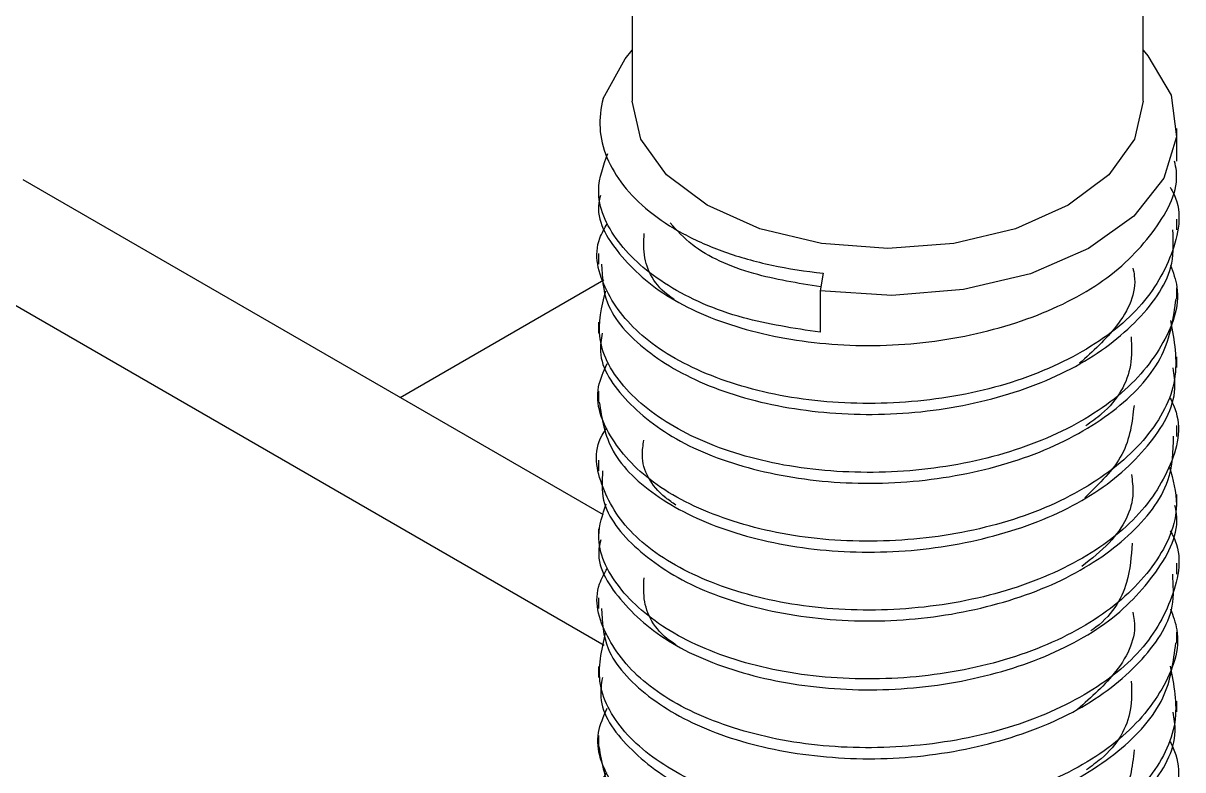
# Model space of a CAD drawing. Extents: x -976302 to -776254, y 5665 to 231437.
# Drawn here: x -787134.1 to -787013, y 89393.5 to 89471.5 of the extents above; entities that cross this region are included whole.
import ezdxf

# ---------------------------------------------------------------- set-up
doc = ezdxf.new("R2010")
doc.units = 0
doc.header["$LTSCALE"] = 1000
doc.header["$MEASUREMENT"] = 0
doc.layers.add('暖通', color=7, linetype='Continuous')

msp = doc.modelspace()

# ---------------------------------------------------------------- linework, layer by layer
at = {"layer": '暖通', "color": 7}
for p, q in [((-787070.51, 89551.08), (-787070.51, 89463.36)), ((-787070.51, 89551.08), (-787070.51, 89463.36)), ((-787017.17, 89463.36), (-787017.17, 89551.08)), ((-787017.17, 89463.36), (-787017.17, 89551.08)), ((-787013.65, 89457.09), (-787013.65, 89460.49)), ((-787013.65, 89457.09), (-787013.65, 89460.49)), ((-787073.5, 89420.15), (-787134.1, 89455.14)), ((-787073.5, 89420.15), (-787134.1, 89455.14)), ((-787074.03, 89454.64), (-787074.03, 89453.5)), ((-787074.03, 89454.64), (-787074.03, 89453.5)), ((-787073.43, 89406.5), (-787154.23, 89453.15)), ((-787073.43, 89406.5), (-787154.23, 89453.15)), ((-787013.65, 89449.91), (-787013.65, 89451.04)), ((-787013.65, 89449.91), (-787013.65, 89451.04)), ((-787074.03, 89447.45), (-787074.03, 89446.31)), ((-787074.03, 89447.45), (-787074.03, 89446.31)), ((-787050.58, 89445.4), (-787050.9, 89443.54)), ((-787050.58, 89445.4), (-787050.9, 89443.54)), ((-787094.74, 89432.42), (-787073.46, 89444.7)), ((-787094.74, 89432.42), (-787073.46, 89444.7)), ((-787050.9, 89443.54), (-787050.9, 89439.21)), ((-787050.9, 89443.54), (-787050.9, 89439.21)), ((-787013.65, 89442.71), (-787013.65, 89443.86)), ((-787013.65, 89442.71), (-787013.65, 89443.86)), ((-787074.03, 89440.26), (-787074.03, 89439.12)), ((-787074.03, 89440.26), (-787074.03, 89439.12)), ((-787013.65, 89435.52), (-787013.65, 89436.66)), ((-787013.65, 89435.52), (-787013.65, 89436.66)), ((-787074.03, 89433.07), (-787074.03, 89431.92)), ((-787074.03, 89433.07), (-787074.03, 89431.92)), ((-787013.65, 89428.33), (-787013.65, 89429.47)), ((-787013.65, 89428.33), (-787013.65, 89429.47)), ((-787074.03, 89425.87), (-787074.03, 89424.74)), ((-787074.03, 89425.87), (-787074.03, 89424.74)), ((-787013.65, 89421.14), (-787013.65, 89422.28)), ((-787013.65, 89421.14), (-787013.65, 89422.28)), ((-787074.03, 89418.69), (-787074.03, 89417.55)), ((-787074.03, 89418.69), (-787074.03, 89417.55)), ((-787013.65, 89413.95), (-787013.65, 89415.09)), ((-787013.65, 89413.95), (-787013.65, 89415.09)), ((-787074.03, 89411.5), (-787074.03, 89410.36)), ((-787074.03, 89411.5), (-787074.03, 89410.36)), ((-787013.65, 89406.76), (-787013.65, 89407.91)), ((-787013.65, 89406.76), (-787013.65, 89407.91)), ((-787074.03, 89404.31), (-787074.03, 89403.17)), ((-787074.03, 89404.31), (-787074.03, 89403.17)), ((-787013.65, 89399.57), (-787013.65, 89400.71)), ((-787013.65, 89399.57), (-787013.65, 89400.71)), ((-787074.03, 89397.12), (-787074.03, 89395.97)), ((-787074.03, 89397.12), (-787074.03, 89395.97))]:
    msp.add_line(p, q, dxfattribs=at)
at = {"layer": '暖通', "color": 7, "flags": 128}
for points in [[(-787073.54, 89463.63), (-787071.26, 89467.78), (-787070.51, 89468.66)], [(-787073.54, 89463.63), (-787071.26, 89467.78), (-787070.51, 89468.66)], [(-787017.17, 89468.66), (-787016.67, 89468.09), (-787014.25, 89463.96), (-787013.69, 89459.61), (-787015.01, 89455.31), (-787018.14, 89451.34), (-787022.87, 89447.95), (-787028.92, 89445.33), (-787035.91, 89443.67), (-787043.39, 89443.06), (-787050.9, 89443.54)], [(-787017.17, 89468.66), (-787016.67, 89468.09), (-787014.25, 89463.96), (-787013.69, 89459.61), (-787015.01, 89455.31), (-787018.14, 89451.34), (-787022.87, 89447.95), (-787028.92, 89445.33), (-787035.91, 89443.67), (-787043.39, 89443.06), (-787050.9, 89443.54)], [(-787017.17, 89463.36), (-787018.08, 89459.38), (-787020.74, 89455.66), (-787024.98, 89452.48), (-787030.51, 89450.03), (-787036.94, 89448.49), (-787043.84, 89447.97), (-787050.74, 89448.49), (-787057.18, 89450.03), (-787062.7, 89452.48), (-787066.94, 89455.66), (-787069.6, 89459.38), (-787070.51, 89463.36), (-787070.51, 89463.36)], [(-787017.17, 89463.36), (-787018.08, 89459.38), (-787020.74, 89455.66), (-787024.98, 89452.48), (-787030.51, 89450.03), (-787036.94, 89448.49), (-787043.84, 89447.97), (-787050.74, 89448.49), (-787057.18, 89450.03), (-787062.7, 89452.48), (-787066.94, 89455.66), (-787069.6, 89459.38), (-787070.51, 89463.36), (-787070.51, 89463.36)]]:
    msp.add_lwpolyline(points, dxfattribs=at)
at = {"layer": '暖通', "color": 7}
for points, knots in [([(-787073.54, 89463.63), (-787073.83, 89462.59), (-787073.94, 89461.56), (-787073.81, 89459.5), (-787073.56, 89458.47), (-787072.74, 89456.47), (-787072.16, 89455.5), (-787070.68, 89453.61), (-787069.77, 89452.7), (-787067.69, 89451.01), (-787066.5, 89450.23), (-787064.51, 89449.15), (-787063.81, 89448.81), (-787062.37, 89448.18), (-787061.63, 89447.88), (-787059.32, 89447.06), (-787057.67, 89446.6), (-787054.21, 89445.85), (-787052.42, 89445.58), (-787050.58, 89445.4)], [0, 0, 0, 0, 0.125, 0.125, 0.25, 0.25, 0.375, 0.375, 0.5, 0.5, 0.625, 0.625, 0.6875, 0.6875, 0.75, 0.75, 0.875, 0.875, 1, 1, 1, 1]), ([(-787073.54, 89463.63), (-787073.83, 89462.59), (-787073.94, 89461.56), (-787073.81, 89459.5), (-787073.56, 89458.47), (-787072.74, 89456.47), (-787072.16, 89455.5), (-787070.68, 89453.61), (-787069.77, 89452.7), (-787067.69, 89451.01), (-787066.5, 89450.23), (-787064.51, 89449.15), (-787063.81, 89448.81), (-787062.37, 89448.18), (-787061.63, 89447.88), (-787059.32, 89447.06), (-787057.67, 89446.6), (-787054.21, 89445.85), (-787052.42, 89445.58), (-787050.58, 89445.4)], [0, 0, 0, 0, 0.125, 0.125, 0.25, 0.25, 0.375, 0.375, 0.5, 0.5, 0.625, 0.625, 0.6875, 0.6875, 0.75, 0.75, 0.875, 0.875, 1, 1, 1, 1]), ([(-787050.9, 89439.21), (-787053.64, 89439.63), (-787059.62, 89440.53), (-787067.18, 89443.91), (-787072.42, 89448.55), (-787074.64, 89453.56), (-787073.52, 89456.62), (-787073.06, 89457.89)], [0, 0, 0, 0, 0.186429, 0.40591, 0.625374, 0.844911, 1, 1, 1, 1]), ([(-787050.9, 89439.21), (-787053.64, 89439.63), (-787059.62, 89440.53), (-787067.18, 89443.91), (-787072.42, 89448.55), (-787074.64, 89453.56), (-787073.52, 89456.62), (-787073.06, 89457.89)], [0, 0, 0, 0, 0.186429, 0.40591, 0.625374, 0.844911, 1, 1, 1, 1]), ([(-787073.83, 89453.48), (-787073.9, 89453.23), (-787074.43, 89451.17), (-787072.16, 89447.3), (-787066.99, 89442.57), (-787058.87, 89439.23), (-787049.15, 89437.6), (-787038.8, 89437.96), (-787029.05, 89440.32), (-787020.88, 89444.38), (-787015.62, 89449.85), (-787013.28, 89454.33), (-787013.81, 89456.74), (-787013.88, 89457.08)], [0, 0, 0, 0, 0.014776, 0.122281, 0.229816, 0.33732, 0.444845, 0.552356, 0.659868, 0.767387, 0.874888, 0.982426, 1, 1, 1, 1]), ([(-787073.83, 89453.48), (-787073.9, 89453.23), (-787074.43, 89451.17), (-787072.16, 89447.3), (-787066.99, 89442.57), (-787058.87, 89439.23), (-787049.15, 89437.6), (-787038.8, 89437.96), (-787029.05, 89440.32), (-787020.88, 89444.38), (-787015.62, 89449.85), (-787013.28, 89454.33), (-787013.81, 89456.74), (-787013.88, 89457.08)], [0, 0, 0, 0, 0.014776, 0.122281, 0.229816, 0.33732, 0.444845, 0.552356, 0.659868, 0.767387, 0.874888, 0.982426, 1, 1, 1, 1]), ([(-787014.33, 89454.36), (-787014.19, 89454.1), (-787012.97, 89451.87), (-787013.89, 89447.24), (-787017.36, 89441.33), (-787024.15, 89436.41), (-787033.07, 89432.99), (-787043.24, 89431.53), (-787053.46, 89431.99), (-787062.59, 89434.43), (-787069.67, 89438.41), (-787073.58, 89443.47), (-787074.7, 89447.82), (-787073.4, 89450.06), (-787073.11, 89450.56)], [0, 0, 0, 0, 0.012361, 0.108343, 0.204332, 0.300318, 0.396294, 0.4923, 0.58828, 0.684283, 0.780261, 0.876248, 0.972238, 1, 1, 1, 1]), ([(-787014.33, 89454.36), (-787014.19, 89454.1), (-787012.97, 89451.87), (-787013.89, 89447.24), (-787017.36, 89441.33), (-787024.15, 89436.41), (-787033.07, 89432.99), (-787043.24, 89431.53), (-787053.46, 89431.99), (-787062.59, 89434.43), (-787069.67, 89438.41), (-787073.58, 89443.47), (-787074.7, 89447.82), (-787073.4, 89450.06), (-787073.11, 89450.56)], [0, 0, 0, 0, 0.012361, 0.108343, 0.204332, 0.300318, 0.396294, 0.4923, 0.58828, 0.684283, 0.780261, 0.876248, 0.972238, 1, 1, 1, 1]), ([(-787050.83, 89443.95), (-787053.22, 89444.34), (-787058.35, 89445.16), (-787063.9, 89447.68), (-787065.84, 89449.85), (-787066.55, 89450.64)], [0, 0, 0, 0, 0.358285, 0.766684, 1, 1, 1, 1]), ([(-787050.83, 89443.95), (-787053.22, 89444.34), (-787058.35, 89445.16), (-787063.9, 89447.68), (-787065.84, 89449.85), (-787066.55, 89450.64)], [0, 0, 0, 0, 0.358285, 0.766684, 1, 1, 1, 1]), ([(-787073.71, 89446.32), (-787073.65, 89444.96), (-787073.53, 89441.76), (-787069.36, 89437.12), (-787062.34, 89433.16), (-787053.12, 89430.84), (-787042.88, 89430.37), (-787032.76, 89431.98), (-787023.84, 89435.39), (-787017.34, 89440.39), (-787013.84, 89445.48), (-787014.01, 89448.74), (-787014.07, 89449.91)], [0, 0, 0, 0, 0.080011, 0.1875, 0.294975, 0.402448, 0.509942, 0.617415, 0.724917, 0.832388, 0.939877, 1, 1, 1, 1]), ([(-787073.71, 89446.32), (-787073.65, 89444.96), (-787073.53, 89441.76), (-787069.36, 89437.12), (-787062.34, 89433.16), (-787053.12, 89430.84), (-787042.88, 89430.37), (-787032.76, 89431.98), (-787023.84, 89435.39), (-787017.34, 89440.39), (-787013.84, 89445.48), (-787014.01, 89448.74), (-787014.07, 89449.91)], [0, 0, 0, 0, 0.080011, 0.1875, 0.294975, 0.402448, 0.509942, 0.617415, 0.724917, 0.832388, 0.939877, 1, 1, 1, 1]), ([(-787066.13, 89442.65), (-787066.14, 89442.65), (-787068, 89443.81), (-787069.4, 89446.31), (-787069.3, 89448.68), (-787069.27, 89449.53)], [0, 0, 0, 0, 0.004087, 0.645948, 1, 1, 1, 1]), ([(-787066.13, 89442.65), (-787066.14, 89442.65), (-787068, 89443.81), (-787069.4, 89446.31), (-787069.3, 89448.68), (-787069.27, 89449.53)], [0, 0, 0, 0, 0.004087, 0.645948, 1, 1, 1, 1]), ([(-787014.3, 89446.23), (-787014.03, 89445.47), (-787013.05, 89442.67), (-787014.9, 89437.62), (-787019.71, 89432.05), (-787027.46, 89427.66), (-787037, 89424.98), (-787047.33, 89424.28), (-787057.26, 89425.53), (-787065.69, 89428.66), (-787071.58, 89433.11), (-787074.54, 89438.38), (-787073.69, 89441.87), (-787073.28, 89443.54)], [0, 0, 0, 0, 0.036272, 0.133426, 0.230604, 0.327756, 0.42492, 0.522082, 0.619237, 0.71641, 0.81356, 0.910742, 1, 1, 1, 1]), ([(-787014.3, 89446.23), (-787014.03, 89445.47), (-787013.05, 89442.67), (-787014.9, 89437.62), (-787019.71, 89432.05), (-787027.46, 89427.66), (-787037, 89424.98), (-787047.33, 89424.28), (-787057.26, 89425.53), (-787065.69, 89428.66), (-787071.58, 89433.11), (-787074.54, 89438.38), (-787073.69, 89441.87), (-787073.28, 89443.54)], [0, 0, 0, 0, 0.036272, 0.133426, 0.230604, 0.327756, 0.42492, 0.522082, 0.619237, 0.71641, 0.81356, 0.910742, 1, 1, 1, 1]), ([(-787018.24, 89445.92), (-787018.18, 89445.65), (-787017.73, 89443.61), (-787019.39, 89439.95), (-787022.42, 89437.22), (-787023.8, 89435.98)], [0, 0, 0, 0, 0.075028, 0.579129, 1, 1, 1, 1]), ([(-787018.24, 89445.92), (-787018.18, 89445.65), (-787017.73, 89443.61), (-787019.39, 89439.95), (-787022.42, 89437.22), (-787023.8, 89435.98)], [0, 0, 0, 0, 0.075028, 0.579129, 1, 1, 1, 1]), ([(-787073.64, 89439.11), (-787073.75, 89438.47), (-787074.16, 89436.01), (-787071.33, 89431.85), (-787065.47, 89427.35), (-787056.94, 89424.36), (-787046.98, 89423.12), (-787036.66, 89423.92), (-787027.14, 89426.65), (-787019.58, 89431.06), (-787014.56, 89436.65), (-787014, 89440.73), (-787013.72, 89442.72)], [0, 0, 0, 0, 0.037423, 0.144915, 0.252425, 0.359912, 0.467433, 0.574925, 0.682429, 0.789922, 0.89741, 1, 1, 1, 1]), ([(-787073.64, 89439.11), (-787073.75, 89438.47), (-787074.16, 89436.01), (-787071.33, 89431.85), (-787065.47, 89427.35), (-787056.94, 89424.36), (-787046.98, 89423.12), (-787036.66, 89423.92), (-787027.14, 89426.65), (-787019.58, 89431.06), (-787014.56, 89436.65), (-787014, 89440.73), (-787013.72, 89442.72)], [0, 0, 0, 0, 0.037423, 0.144915, 0.252425, 0.359912, 0.467433, 0.574925, 0.682429, 0.789922, 0.89741, 1, 1, 1, 1]), ([(-787014.3, 89440.43), (-787013.93, 89438.37), (-787013.18, 89434.23), (-787016.4, 89428.11), (-787022.49, 89422.97), (-787031.06, 89419.18), (-787041.05, 89417.29), (-787051.36, 89417.34), (-787060.81, 89419.38), (-787068.4, 89423.09), (-787073.02, 89427.96), (-787074.68, 89432.56), (-787073.5, 89435.13), (-787073.13, 89435.94)], [0, 0, 0, 0, 0.094606, 0.190371, 0.28615, 0.381909, 0.4777, 0.573463, 0.66924, 0.765004, 0.860766, 0.956548, 1, 1, 1, 1]), ([(-787014.3, 89440.43), (-787013.93, 89438.37), (-787013.18, 89434.23), (-787016.4, 89428.11), (-787022.49, 89422.97), (-787031.06, 89419.18), (-787041.05, 89417.29), (-787051.36, 89417.34), (-787060.81, 89419.38), (-787068.4, 89423.09), (-787073.02, 89427.96), (-787074.68, 89432.56), (-787073.5, 89435.13), (-787073.13, 89435.94)], [0, 0, 0, 0, 0.094606, 0.190371, 0.28615, 0.381909, 0.4777, 0.573463, 0.66924, 0.765004, 0.860766, 0.956548, 1, 1, 1, 1]), ([(-787018.42, 89438.74), (-787018.37, 89437.75), (-787018.25, 89434.96), (-787020.1, 89431.63), (-787022.58, 89429.84), (-787023.15, 89429.44)], [0, 0, 0, 0, 0.298926, 0.840398, 1, 1, 1, 1]), ([(-787018.42, 89438.74), (-787018.37, 89437.75), (-787018.25, 89434.96), (-787020.1, 89431.63), (-787022.58, 89429.84), (-787023.15, 89429.44)], [0, 0, 0, 0, 0.298926, 0.840398, 1, 1, 1, 1]), ([(-787073.96, 89431.93), (-787073.69, 89430.19), (-787073.13, 89426.62), (-787068.11, 89421.78), (-787060.54, 89418.15), (-787051.02, 89416.19), (-787040.7, 89416.16), (-787030.75, 89418.18), (-787022.21, 89421.94), (-787016.35, 89427.21), (-787013.53, 89431.98), (-787013.93, 89434.79), (-787014.04, 89435.51)], [0, 0, 0, 0, 0.1026, 0.210115, 0.317603, 0.425101, 0.532601, 0.640091, 0.747603, 0.85509, 0.962608, 1, 1, 1, 1]), ([(-787073.96, 89431.93), (-787073.69, 89430.19), (-787073.13, 89426.62), (-787068.11, 89421.78), (-787060.54, 89418.15), (-787051.02, 89416.19), (-787040.7, 89416.16), (-787030.75, 89418.18), (-787022.21, 89421.94), (-787016.35, 89427.21), (-787013.53, 89431.98), (-787013.93, 89434.79), (-787014.04, 89435.51)], [0, 0, 0, 0, 0.1026, 0.210115, 0.317603, 0.425101, 0.532601, 0.640091, 0.747603, 0.85509, 0.962608, 1, 1, 1, 1]), ([(-787014.33, 89432.35), (-787014.11, 89431.86), (-787012.97, 89429.36), (-787014.29, 89424.53), (-787018.4, 89418.76), (-787025.65, 89414.08), (-787034.88, 89411), (-787045.15, 89409.89), (-787055.26, 89410.72), (-787064.07, 89413.49), (-787070.67, 89417.71), (-787073.93, 89422.91), (-787074.66, 89427.01), (-787073.34, 89428.97), (-787073.18, 89429.21)], [0, 0, 0, 0, 0.023475, 0.119741, 0.216022, 0.312288, 0.408554, 0.504836, 0.601101, 0.697391, 0.793655, 0.889936, 0.986205, 1, 1, 1, 1]), ([(-787014.33, 89432.35), (-787014.11, 89431.86), (-787012.97, 89429.36), (-787014.29, 89424.53), (-787018.4, 89418.76), (-787025.65, 89414.08), (-787034.88, 89411), (-787045.15, 89409.89), (-787055.26, 89410.72), (-787064.07, 89413.49), (-787070.67, 89417.71), (-787073.93, 89422.91), (-787074.66, 89427.01), (-787073.34, 89428.97), (-787073.18, 89429.21)], [0, 0, 0, 0, 0.023475, 0.119741, 0.216022, 0.312288, 0.408554, 0.504836, 0.601101, 0.697391, 0.793655, 0.889936, 0.986205, 1, 1, 1, 1]), ([(-787018.12, 89431.56), (-787018.32, 89429.81), (-787018.72, 89426.34), (-787021.74, 89423.39), (-787023.25, 89421.92)], [0, 0, 0, 0, 0.5020128, 1, 1, 1, 1]), ([(-787018.12, 89431.56), (-787018.32, 89429.81), (-787018.72, 89426.34), (-787021.74, 89423.39), (-787023.25, 89421.92)], [0, 0, 0, 0, 0.5020128, 1, 1, 1, 1]), ([(-787073.61, 89424.75), (-787073.67, 89423.72), (-787073.84, 89420.86), (-787070.34, 89416.42), (-787063.84, 89412.2), (-787054.93, 89409.57), (-787044.8, 89408.73), (-787034.56, 89409.97), (-787025.34, 89413.06), (-787018.32, 89417.8), (-787014.15, 89423.14), (-787014.03, 89426.79), (-787013.98, 89428.35)], [0, 0, 0, 0, 0.060151, 0.167632, 0.275114, 0.382583, 0.490087, 0.597561, 0.705058, 0.81253, 0.92001, 1, 1, 1, 1]), ([(-787073.61, 89424.75), (-787073.67, 89423.72), (-787073.84, 89420.86), (-787070.34, 89416.42), (-787063.84, 89412.2), (-787054.93, 89409.57), (-787044.8, 89408.73), (-787034.56, 89409.97), (-787025.34, 89413.06), (-787018.32, 89417.8), (-787014.15, 89423.14), (-787014.03, 89426.79), (-787013.98, 89428.35)], [0, 0, 0, 0, 0.060151, 0.167632, 0.275114, 0.382583, 0.490087, 0.597561, 0.705058, 0.81253, 0.92001, 1, 1, 1, 1]), ([(-787065.95, 89421.17), (-787066.32, 89421.42), (-787068.42, 89422.86), (-787069.71, 89425.36), (-787069.38, 89427.42), (-787069.3, 89427.94)], [0, 0, 0, 0, 0.134613, 0.778458, 1, 1, 1, 1]), ([(-787065.95, 89421.17), (-787066.32, 89421.42), (-787068.42, 89422.86), (-787069.71, 89425.36), (-787069.38, 89427.42), (-787069.3, 89427.94)], [0, 0, 0, 0, 0.134613, 0.778458, 1, 1, 1, 1]), ([(-787014.41, 89425.12), (-787014.05, 89423.82), (-787013.13, 89420.45), (-787015.54, 89414.95), (-787020.96, 89409.57), (-787029.1, 89405.45), (-787038.88, 89403.14), (-787049.22, 89402.79), (-787058.95, 89404.41), (-787067.01, 89407.82), (-787072.3, 89412.47), (-787074.58, 89417.29), (-787073.6, 89420.19), (-787073.23, 89421.3)], [0, 0, 0, 0, 0.061588, 0.159178, 0.256794, 0.354382, 0.451992, 0.549585, 0.647182, 0.744782, 0.842368, 0.939988, 1, 1, 1, 1]), ([(-787014.41, 89425.12), (-787014.05, 89423.82), (-787013.13, 89420.45), (-787015.54, 89414.95), (-787020.96, 89409.57), (-787029.1, 89405.45), (-787038.88, 89403.14), (-787049.22, 89402.79), (-787058.95, 89404.41), (-787067.01, 89407.82), (-787072.3, 89412.47), (-787074.58, 89417.29), (-787073.6, 89420.19), (-787073.23, 89421.3)], [0, 0, 0, 0, 0.061588, 0.159178, 0.256794, 0.354382, 0.451992, 0.549585, 0.647182, 0.744782, 0.842368, 0.939988, 1, 1, 1, 1]), ([(-787018.39, 89424.35), (-787018.3, 89423.71), (-787017.97, 89421.28), (-787019.74, 89417.79), (-787022.55, 89415.57), (-787023.56, 89414.77)], [0, 0, 0, 0, 0.185638, 0.707741, 1, 1, 1, 1]), ([(-787018.39, 89424.35), (-787018.3, 89423.71), (-787017.97, 89421.28), (-787019.74, 89417.79), (-787022.55, 89415.57), (-787023.56, 89414.77)], [0, 0, 0, 0, 0.185638, 0.707741, 1, 1, 1, 1]), ([(-787073.8, 89417.53), (-787073.87, 89417.23), (-787074.4, 89415.12), (-787072.07, 89411.21), (-787066.8, 89406.51), (-787058.64, 89403.22), (-787048.88, 89401.63), (-787038.53, 89402.05), (-787028.81, 89404.45), (-787020.69, 89408.56), (-787015.52, 89414.06), (-787013.25, 89418.49), (-787013.79, 89420.84), (-787013.85, 89421.13)], [0, 0, 0, 0, 0.017608, 0.125113, 0.232647, 0.340152, 0.447679, 0.555189, 0.662702, 0.770219, 0.87772, 0.985258, 1, 1, 1, 1]), ([(-787073.8, 89417.53), (-787073.87, 89417.23), (-787074.4, 89415.12), (-787072.07, 89411.21), (-787066.8, 89406.51), (-787058.64, 89403.22), (-787048.88, 89401.63), (-787038.53, 89402.05), (-787028.81, 89404.45), (-787020.69, 89408.56), (-787015.52, 89414.06), (-787013.25, 89418.49), (-787013.79, 89420.84), (-787013.85, 89421.13)], [0, 0, 0, 0, 0.017608, 0.125113, 0.232647, 0.340152, 0.447679, 0.555189, 0.662702, 0.770219, 0.87772, 0.985258, 1, 1, 1, 1]), ([(-787014.33, 89418.47), (-787014.2, 89418.25), (-787012.98, 89416.05), (-787013.84, 89411.46), (-787017.22, 89405.52), (-787023.94, 89400.57), (-787032.81, 89397.11), (-787042.96, 89395.59), (-787053.2, 89396), (-787062.37, 89398.39), (-787069.51, 89402.34), (-787073.52, 89407.38), (-787074.7, 89411.76), (-787073.42, 89414.04), (-787073.11, 89414.58)], [0, 0, 0, 0, 0.010762, 0.106705, 0.202655, 0.298604, 0.394541, 0.490509, 0.586452, 0.682415, 0.778355, 0.874303, 0.970255, 1, 1, 1, 1]), ([(-787014.33, 89418.47), (-787014.2, 89418.25), (-787012.98, 89416.05), (-787013.84, 89411.46), (-787017.22, 89405.52), (-787023.94, 89400.57), (-787032.81, 89397.11), (-787042.96, 89395.59), (-787053.2, 89396), (-787062.37, 89398.39), (-787069.51, 89402.34), (-787073.52, 89407.38), (-787074.7, 89411.76), (-787073.42, 89414.04), (-787073.11, 89414.58)], [0, 0, 0, 0, 0.010762, 0.106705, 0.202655, 0.298604, 0.394541, 0.490509, 0.586452, 0.682415, 0.778355, 0.874303, 0.970255, 1, 1, 1, 1]), ([(-787018.32, 89417.18), (-787018.41, 89415.82), (-787018.61, 89412.67), (-787020.52, 89409.45), (-787022.58, 89408.08), (-787022.64, 89408.04)], [0, 0, 0, 0, 0.424773, 0.984279, 1, 1, 1, 1]), ([(-787018.32, 89417.18), (-787018.41, 89415.82), (-787018.61, 89412.67), (-787020.52, 89409.45), (-787022.58, 89408.08), (-787022.64, 89408.04)], [0, 0, 0, 0, 0.424773, 0.984279, 1, 1, 1, 1]), ([(-787073.73, 89410.37), (-787073.65, 89408.96), (-787073.48, 89405.71), (-787069.21, 89401.04), (-787062.12, 89397.12), (-787052.86, 89394.85), (-787042.61, 89394.43), (-787032.5, 89396.1), (-787023.63, 89399.55), (-787017.21, 89404.59), (-787013.8, 89409.63), (-787014.01, 89412.84), (-787014.08, 89413.96)], [0, 0, 0, 0, 0.082853, 0.190344, 0.297819, 0.405294, 0.512788, 0.620262, 0.727765, 0.835237, 0.942729, 1, 1, 1, 1]), ([(-787073.73, 89410.37), (-787073.65, 89408.96), (-787073.48, 89405.71), (-787069.21, 89401.04), (-787062.12, 89397.12), (-787052.86, 89394.85), (-787042.61, 89394.43), (-787032.5, 89396.1), (-787023.63, 89399.55), (-787017.21, 89404.59), (-787013.8, 89409.63), (-787014.01, 89412.84), (-787014.08, 89413.96)], [0, 0, 0, 0, 0.082853, 0.190344, 0.297819, 0.405294, 0.512788, 0.620262, 0.727765, 0.835237, 0.942729, 1, 1, 1, 1]), ([(-787065.94, 89406.58), (-787066.03, 89406.64), (-787067.98, 89407.85), (-787069.42, 89410.38), (-787069.31, 89412.75), (-787069.27, 89413.57)], [0, 0, 0, 0, 0.031897, 0.660264, 1, 1, 1, 1]), ([(-787065.94, 89406.58), (-787066.03, 89406.64), (-787067.98, 89407.85), (-787069.42, 89410.38), (-787069.31, 89412.75), (-787069.27, 89413.57)], [0, 0, 0, 0, 0.031897, 0.660264, 1, 1, 1, 1]), ([(-787014.31, 89410.34), (-787014.04, 89409.61), (-787013.03, 89406.85), (-787014.82, 89401.83), (-787019.54, 89396.23), (-787027.23, 89391.8), (-787036.73, 89389.08), (-787047.06, 89388.33), (-787057.01, 89389.52), (-787065.5, 89392.61), (-787071.47, 89397.02), (-787074.55, 89402.4), (-787073.71, 89406.02), (-787073.3, 89407.82)], [0, 0, 0, 0, 0.0345316, 0.1311969, 0.227885, 0.3245481, 0.4212209, 0.5178949, 0.6145605, 0.7112449, 0.8079067, 0.9045977, 1, 1, 1, 1]), ([(-787014.31, 89410.34), (-787014.04, 89409.61), (-787013.03, 89406.85), (-787014.82, 89401.83), (-787019.54, 89396.23), (-787027.23, 89391.8), (-787036.73, 89389.08), (-787047.06, 89388.33), (-787057.01, 89389.52), (-787065.5, 89392.61), (-787071.47, 89397.02), (-787074.55, 89402.4), (-787073.71, 89406.02), (-787073.3, 89407.82)], [0, 0, 0, 0, 0.0345316, 0.1311969, 0.227885, 0.3245481, 0.4212209, 0.5178949, 0.6145605, 0.7112449, 0.8079067, 0.9045977, 1, 1, 1, 1]), ([(-787018.25, 89409.97), (-787018.19, 89409.68), (-787017.74, 89407.62), (-787019.46, 89403.88), (-787022.57, 89401.11), (-787024.02, 89399.82)], [0, 0, 0, 0, 0.078681, 0.571387, 1, 1, 1, 1]), ([(-787018.25, 89409.97), (-787018.19, 89409.68), (-787017.74, 89407.62), (-787019.46, 89403.88), (-787022.57, 89401.11), (-787024.02, 89399.82)], [0, 0, 0, 0, 0.078681, 0.571387, 1, 1, 1, 1]), ([(-787073.63, 89403.16), (-787073.74, 89402.47), (-787074.12, 89399.96), (-787071.22, 89395.76), (-787065.27, 89391.29), (-787056.69, 89388.35), (-787046.71, 89387.16), (-787036.4, 89388.02), (-787026.91, 89390.79), (-787019.41, 89395.25), (-787014.5, 89400.81), (-787014, 89404.83), (-787013.76, 89406.77)], [0, 0, 0, 0, 0.040271, 0.147761, 0.255267, 0.36275, 0.470269, 0.577757, 0.685259, 0.792749, 0.900235, 1, 1, 1, 1]), ([(-787073.63, 89403.16), (-787073.74, 89402.47), (-787074.12, 89399.96), (-787071.22, 89395.76), (-787065.27, 89391.29), (-787056.69, 89388.35), (-787046.71, 89387.16), (-787036.4, 89388.02), (-787026.91, 89390.79), (-787019.41, 89395.25), (-787014.5, 89400.81), (-787014, 89404.83), (-787013.76, 89406.77)], [0, 0, 0, 0, 0.040271, 0.147761, 0.255267, 0.36275, 0.470269, 0.577757, 0.685259, 0.792749, 0.900235, 1, 1, 1, 1]), ([(-787014.33, 89404.36), (-787013.96, 89402.4), (-787013.18, 89398.35), (-787016.29, 89392.31), (-787022.29, 89387.14), (-787030.81, 89383.3), (-787040.78, 89381.36), (-787051.1, 89381.37), (-787060.58, 89383.35), (-787068.23, 89387.03), (-787072.94, 89391.86), (-787074.67, 89396.49), (-787073.51, 89399.11), (-787073.13, 89399.95)], [0, 0, 0, 0, 0.090552, 0.186538, 0.282539, 0.37852, 0.474532, 0.570517, 0.666514, 0.762501, 0.858483, 0.954488, 1, 1, 1, 1]), ([(-787014.33, 89404.36), (-787013.96, 89402.4), (-787013.18, 89398.35), (-787016.29, 89392.31), (-787022.29, 89387.14), (-787030.81, 89383.3), (-787040.78, 89381.36), (-787051.1, 89381.37), (-787060.58, 89383.35), (-787068.23, 89387.03), (-787072.94, 89391.86), (-787074.67, 89396.49), (-787073.51, 89399.11), (-787073.13, 89399.95)], [0, 0, 0, 0, 0.090552, 0.186538, 0.282539, 0.37852, 0.474532, 0.570517, 0.666514, 0.762501, 0.858483, 0.954488, 1, 1, 1, 1]), ([(-787018.41, 89402.79), (-787018.38, 89401.78), (-787018.27, 89398.97), (-787020.11, 89395.65), (-787022.56, 89393.91), (-787023.08, 89393.53)], [0, 0, 0, 0, 0.306721, 0.851529, 1, 1, 1, 1]), ([(-787018.41, 89402.79), (-787018.38, 89401.78), (-787018.27, 89398.97), (-787020.11, 89395.65), (-787022.56, 89393.91), (-787023.08, 89393.53)], [0, 0, 0, 0, 0.306721, 0.851529, 1, 1, 1, 1]), ([(-787074, 89395.97), (-787073.69, 89394.18), (-787073.07, 89390.57), (-787067.94, 89385.71), (-787060.31, 89382.12), (-787050.75, 89380.21), (-787040.43, 89380.24), (-787030.5, 89382.3), (-787022.02, 89386.11), (-787016.24, 89391.41), (-787013.49, 89396.14), (-787013.92, 89398.89), (-787014.02, 89399.56)], [0, 0, 0, 0, 0.105419, 0.212938, 0.320429, 0.427932, 0.535435, 0.642929, 0.750443, 0.857932, 0.965455, 1, 1, 1, 1]), ([(-787074, 89395.97), (-787073.69, 89394.18), (-787073.07, 89390.57), (-787067.94, 89385.71), (-787060.31, 89382.12), (-787050.75, 89380.21), (-787040.43, 89380.24), (-787030.5, 89382.3), (-787022.02, 89386.11), (-787016.24, 89391.41), (-787013.49, 89396.14), (-787013.92, 89398.89), (-787014.02, 89399.56)], [0, 0, 0, 0, 0.105419, 0.212938, 0.320429, 0.427932, 0.535435, 0.642929, 0.750443, 0.857932, 0.965455, 1, 1, 1, 1]), ([(-787014.33, 89396.46), (-787014.12, 89396), (-787012.97, 89393.54), (-787014.23, 89388.74), (-787018.25, 89382.95), (-787025.43, 89378.23), (-787034.62, 89375.1), (-787044.87, 89373.95), (-787055.01, 89374.72), (-787063.86, 89377.44), (-787070.53, 89381.63), (-787073.89, 89386.81), (-787074.67, 89390.95), (-787073.35, 89392.95), (-787073.16, 89393.23)], [0, 0, 0, 0, 0.021887, 0.11811, 0.214347, 0.310571, 0.406793, 0.503034, 0.599256, 0.695504, 0.791724, 0.887962, 0.984188, 1, 1, 1, 1]), ([(-787014.33, 89396.46), (-787014.12, 89396), (-787012.97, 89393.54), (-787014.23, 89388.74), (-787018.25, 89382.95), (-787025.43, 89378.23), (-787034.62, 89375.1), (-787044.87, 89373.95), (-787055.01, 89374.72), (-787063.86, 89377.44), (-787070.53, 89381.63), (-787073.89, 89386.81), (-787074.67, 89390.95), (-787073.35, 89392.95), (-787073.16, 89393.23)], [0, 0, 0, 0, 0.021887, 0.11811, 0.214347, 0.310571, 0.406793, 0.503034, 0.599256, 0.695504, 0.791724, 0.887962, 0.984188, 1, 1, 1, 1]), ([(-787018.1, 89395.61), (-787018.31, 89393.84), (-787018.72, 89390.38), (-787021.75, 89387.44), (-787023.24, 89386.01)], [0, 0, 0, 0, 0.509402, 1, 1, 1, 1]), ([(-787018.1, 89395.61), (-787018.31, 89393.84), (-787018.72, 89390.38), (-787021.75, 89387.44), (-787023.24, 89386.01)], [0, 0, 0, 0, 0.509402, 1, 1, 1, 1])]:
    msp.add_open_spline(points, degree=3, knots=knots, dxfattribs=at)

doc.saveas('drawing.dxf')
